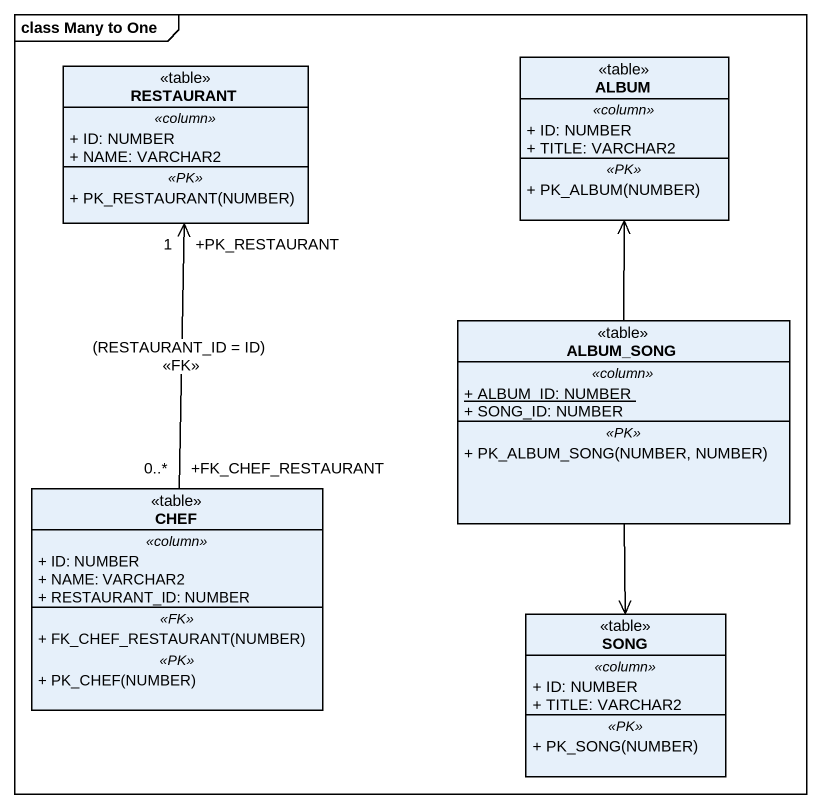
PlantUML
@startuml
mainframe class Many to One
hide circle
hide empty members
skinparam classAttributeIconSize 0
class RESTAURANT <<table>> {
  .. <<column>> ..
  + ID: NUMBER
  + NAME: VARCHAR2
  .. <<PK>> ..
  + PK_RESTAURANT(NUMBER)
}
class ALBUM <<table>> {
  .. <<column>> ..
  + ID: NUMBER
  + TITLE: VARCHAR2
  .. <<PK>> ..
  + PK_ALBUM(NUMBER)
}
class ALBUM_SONG <<table>> {
  .. <<column>> ..
  {static} + ALBUM_ID: NUMBER
  + SONG_ID: NUMBER
  .. <<PK>> ..
  + PK_ALBUM_SONG(NUMBER, NUMBER)
}
class CHEF <<table>> {
  .. <<column>> ..
  + ID: NUMBER
  + NAME: VARCHAR2
  + RESTAURANT_ID: NUMBER
  .. <<FK>> ..
  + FK_CHEF_RESTAURANT(NUMBER)
  .. <<PK>> ..
  + PK_CHEF(NUMBER)
}
class SONG <<table>> {
  .. <<column>> ..
  + ID: NUMBER
  + TITLE: VARCHAR2
  .. <<PK>> ..
  + PK_SONG(NUMBER)
}
ALBUM_SONG -up-> ALBUM
ALBUM_SONG --> SONG
CHEF "+FK_CHEF_RESTAURANT\n0..*" -up-> "+PK_RESTAURANT\n1" RESTAURANT : (RESTAURANT_ID = ID)\n<<FK>>
@enduml
